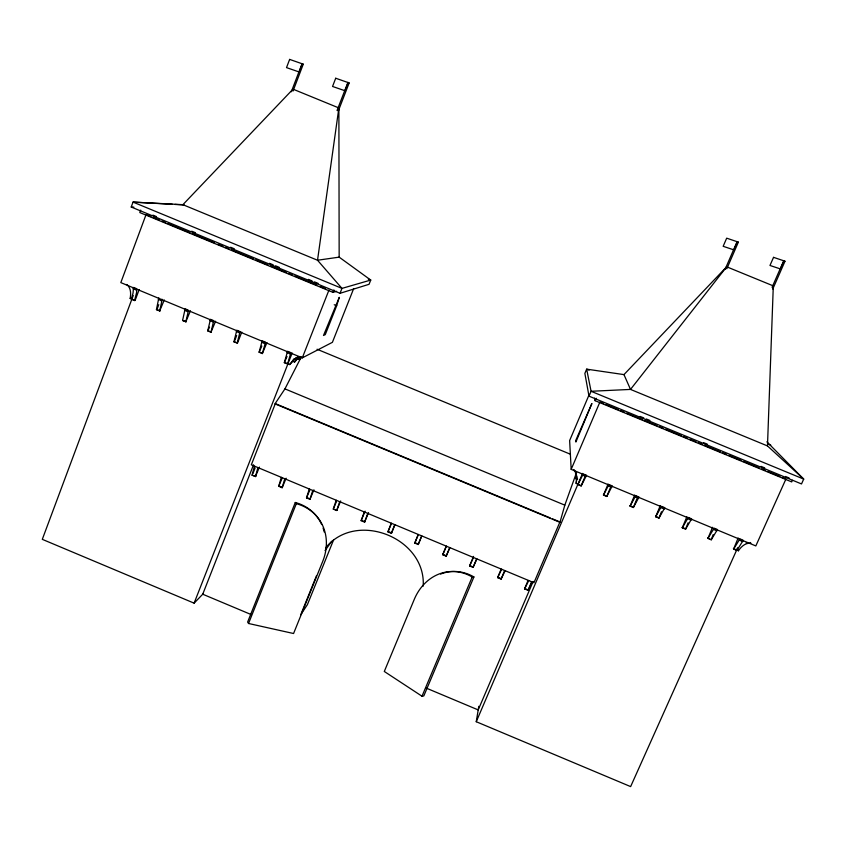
<?xml version="1.0" encoding="UTF-8"?>
<svg xmlns="http://www.w3.org/2000/svg" width="846" height="846" viewBox="0 0 846 846"><rect width="100%" height="100%" fill="white"/><g stroke="black" fill="none" stroke-linecap="round" stroke-linejoin="round"><path stroke-width="1.27" d="M576.454 472.565L575.84 478.751L577.585 479.471M576.792 477.133L576.168 483.447L581.255 485.879L577.966 484.515L577.892 483.563M394.733 524.657L391.402 533.318L387.944 531.88L391.254 523.209M589.102 370.157L586.659 369.152L591.068 391.275L803.7 479.1L767.481 445.927L773.307 285.895L726.661 266.786L623.967 374.609L586.659 369.152L584.872 373.393L588.996 396.15L801.511 483.944L803.7 479.1L766.888 441.792M576.454 473.919L575.84 478.751M576.792 478.519L576.168 483.447M528.031 580.462L524.583 588.901L528.052 590.349L531.5 581.911M292.991 89.158L338.876 107.95L317.525 260.24L341.974 288.391L340.039 293.298L131.225 207.027L133.044 202.099L182.895 204.679L317.525 260.24L339.161 257.142L370.738 280.058L369.046 284.309L340.039 293.298M501.096 569.221L497.638 577.649L501.096 579.098L504.565 570.669M737.701 547.711L630.63 786.6L476.256 721.723L478.794 706.304M772.853 288.486L773.307 285.895M139.188 289.554L135.117 300.446L130.147 298.384C131.119 293.668 130.908 287.682 126.752 284.489M367.767 513.48L364.584 522.13L361.136 520.692L364.277 511.957M573.926 469.657L575.745 472.28L575.523 474.215L575.84 472.819L573.958 470.239M473.559 556.393L469.615 565.953L473.073 567.402L476.541 558.984M418.262 534.471L414.773 543.069L418.231 544.517L421.742 535.93M300.838 357.847L284.943 388.885L274.971 403.849L559.957 522.342L564.821 505.147L575.766 474.669M131.352 299.209L133.044 293.054L133.541 287.429L136.798 288.772L136.587 292.547L134.577 300.542L131.352 299.209L131.891 299.114M164.283 299.96L159.672 310.958L156.447 309.615L158.805 297.898M159.672 310.958L161.829 301.123L158.318 299.198M190.435 310.81L185.824 321.808L182.588 320.465L185.137 308.822L187.304 309.721M185.824 321.808L188.119 312.026L184.65 310.112M207.735 330.902L210.453 319.312L213.71 320.666L210.971 332.245L207.735 330.902L209.575 327.138M446.202 546.326L442.722 554.733L446.18 556.182L449.66 547.764M233.919 341.763L236.817 330.247L240.084 331.6L237.155 343.106L233.919 341.763L237.567 342.958L241.766 332.097M266.955 342.535L262.355 353.565L259.109 352.222L262.186 340.769M262.355 353.565L265.062 343.931L261.678 342.059M284.33 362.68L287.566 351.291L290.844 352.645L287.577 364.023L284.33 362.68L287.037 356.473M259.447 467.087L255.46 476.584L252.023 475.156L254.456 466.146M255.46 476.584L257.914 467.584M140.711 210.104L139.802 212.558L332.964 292.367L336.613 291.288M286.138 478.223L282.152 487.73L278.715 486.291L281.316 477.356M133.245 295.476L42.3 539.346L194.115 603.156L203.262 593.67M282.152 487.73L284.774 478.794M157.409 308.304L158.773 304.676M161.575 300.542L162.062 299.251M187.907 311.465L188.394 310.165M313.94 489.813L309.953 499.33L306.516 497.892L309.298 489.02M291.32 91.78L302.054 63.714L303.259 64.222L293.023 91.072M309.953 499.33L312.766 490.469M210.971 332.245L215.582 321.237M234.331 341.615L236.658 335.576M337.046 110.519L347.896 82.464L348.415 82.665L349.134 82.982L338.284 111.027M340.684 500.969L336.708 510.498L333.261 509.059L336.222 500.25M259.109 352.222L261.837 346.025M264.946 343.413L265.443 342.122L263.275 341.213M336.676 305.755L339.278 297.327L323.5 335.46L325.266 334.635L336.676 305.755L334.233 304.75M336.708 510.498L339.69 501.699M194.115 603.156L292.177 352.994M550.217 517.911L275.331 403.616L251.325 464.824L533.953 582.714L559.946 521.95L552.65 518.915M299.558 356.483L294.545 362.056L292.822 361.348L293.752 358.979M253.536 464.792L202.733 594.22L251.241 614.598M300.774 358.017L299.431 359.539L297.739 358.831L298.649 356.504M252.859 473.697L255.111 467.954M150.948 216.597L146.062 214.588L120.819 282.606L302.297 357.869L328.935 290.136M332.964 292.367L333.927 289.935M353.66 288.623L332.404 342.323L302.297 357.869M278.715 486.291L282.247 477.937M295.286 502.492L247.614 622.085L248.544 623.491L293.573 633.517L322.728 561.363A51.754 44.817 -38.1 0 0 296.322 503.677L295.286 502.492A51.659 44.753 -38 0 1 321.681 524.531M248.544 623.491L296.322 503.677M421.646 536.174L418.231 544.517M306.516 497.892L310.038 489.527M334.001 507.558L336.317 501.826M316.499 575.724L300.742 614.725L307.394 604.668L333.715 539.579M365.112 511.164L361.136 520.692M364.584 522.13L368.56 512.591M387.944 531.88L391.444 523.484M391.402 533.318L394.892 524.922M414.773 543.069L418.262 534.672M442.722 554.733L446.392 546.209M446.18 556.182L449.871 547.658M422.006 696.216L472.195 576.993L473.919 576.951L423.804 695.951L422.006 696.216L384.296 671.47L414.212 599.518A51.913 43.717 85.8 0 1 472.195 576.993M589.239 394.458L569.633 440.565L571.177 469.361L755.827 545.934L785.966 478.963L782.317 477.461M588.996 396.15L591.068 391.275L630.513 389.414L767.481 445.927M792.438 480.306L791.708 481.913L595.14 400.697L596.176 398.265M469.615 565.953L473.453 557.493M571.177 469.361L599.888 402.083L603.536 403.595M533.17 581.424L478.202 709.921L426.405 688.168M476.256 721.723L582.556 473.411M577.966 484.515L583.243 473.897M473.073 567.402L476.943 558.952M581.223 485.541L585.326 475.96M581.255 485.879L586.542 475.272L584.343 474.352M603.494 495.1L608.94 484.557L612.25 485.932L606.783 496.465L603.494 495.1L608.084 483.986M606.783 496.465L610.854 486.545M725.043 269.462L737.099 241.67L737.638 241.871L738.347 242.178L726.809 268.764M734.328 248.713L737.342 241.776L738.347 242.178M639.047 497.036L633.39 507.505L630.101 506.141L634.68 495.016M630.101 506.141L635.727 495.661L637.937 496.581M633.39 507.505L636.932 498.78M497.638 577.649L501.657 569.263M501.096 579.098L505.147 570.722M655.671 516.758L661.487 506.342L664.797 507.716L658.971 518.122L655.671 516.758L660.261 505.622M658.971 518.122L661.456 511.767M772.07 287.302L783.734 260.758L784.993 261.255L772.789 289.015M682.31 527.809L688.306 517.466L691.626 518.841L685.609 529.173L682.31 527.809L686.889 516.673M685.609 529.173L688.084 522.817M524.583 588.901L528.782 580.578M528.052 590.349L532.271 582.037M707.943 538.437L714.119 528.168L717.44 529.543L711.243 539.811L707.943 538.437L712.522 527.301M713.167 534.63L711.243 539.811M743.274 540.256L736.898 550.45L733.598 549.086L738.167 537.929M733.598 549.086L739.943 538.881L742.164 539.801M284.679 362.5L289.681 364.573L293.171 360.079L296.861 357.541M294.545 362.056L297.982 357.636L300.002 356.536M299.431 359.539L300.996 357.192M733.366 548.663L738.452 550.778C741.117 546.675 745.58 542.55 750.836 543.28L750.381 542.519M325.044 550.619L331.717 541.303M726.661 266.786L630.513 389.414L623.967 374.609M333.261 509.059L336.983 510.138M182.895 204.679L292.082 90.11M325.562 547.88C356.166 509.969 426.194 537.876 423.201 586.141M252.023 475.156L255.83 476.277M295.814 358.154L289.681 364.573M287.577 364.023L288.56 363.526M292.822 361.348L293.435 361.031M297.739 358.831L298.331 358.535M296.237 357.847L297.908 357.065M297.295 357.372L298.966 356.726M746.14 542.942L747.24 542.614M182.588 320.465L186.3 321.692M156.447 309.615L160.18 310.852M298.342 357.033L301.388 356.906M134.577 300.542L135.117 300.446M130.147 298.384L131.162 298.215M131.225 207.027L133.858 207.143M172.373 204.288L133.044 202.099L341.974 288.391L370.738 280.058L368.306 279.053M174.995 204.436L184.174 204.944M733.831 249.866L723.161 246.313L726.682 238.17L737.141 241.702M768.327 444.118L770.769 445.123M152.862 215.127L156.499 216.629M191.746 231.191L195.394 232.703M230.63 247.254L234.279 248.766M269.514 263.318L273.163 264.83M275.595 265.834L279.243 267.336M308.409 279.392L312.047 280.893M314.479 281.898L318.128 283.399M640.136 416.433L643.806 417.945M646.249 418.96L649.908 420.473M703.639 442.67L707.309 444.182M761.04 466.379L764.71 467.901M785.469 476.478L789.138 477.99M153.38 217.602L159.482 220.129M161.914 221.134L165.573 222.646M168.016 223.651L189.959 232.713M192.391 233.729L214.334 242.791M217.993 244.304L222.868 246.313M225.311 247.328L228.97 248.84M231.402 249.845L253.345 258.908M255.788 259.912L267.981 264.957M270.413 265.961L286.265 272.507M288.698 273.512L292.356 275.024M294.799 276.039L316.742 285.102M320.401 286.614L325.276 288.623M605.969 404.6L618.13 409.623M620.562 410.627L624.211 412.139M626.643 413.144L642.452 419.669M644.885 420.684L657.046 425.707M659.478 426.712L663.127 428.213M665.559 429.218L681.368 435.753M683.801 436.758L687.449 438.27M689.881 439.275L695.962 441.781M698.394 442.786L702.043 444.298M704.475 445.303L720.284 451.838M722.717 452.843L726.376 454.344M728.808 455.349L740.969 460.372M743.401 461.377L759.211 467.912M761.643 468.917L765.292 470.429M767.724 471.434L779.885 476.457M317.07 349.25L570.5 454.27M133.065 288.719L136.312 290.072M209.956 320.613L213.213 321.966M236.32 331.537L239.577 332.89M287.069 352.581L290.337 353.945M582.693 475.177L585.992 476.552M608.39 485.837L611.7 487.211M635.177 496.94L638.487 498.315M660.927 507.621L664.237 508.996M687.745 518.746L691.066 520.121M713.548 529.448L716.869 530.823M739.372 540.16L742.703 541.535M575.798 478.159L577.532 478.878M209.258 331.209L211.415 332.108M259.5 352.052L261.657 352.951M603.441 494.762L606.719 496.116M630.006 505.781L633.294 507.145M655.544 516.377L658.833 517.741M682.151 527.418L685.44 528.782M707.742 538.035L709.942 538.944M284.943 388.885L564.821 505.147M279.064 485.964L282.49 487.402M306.823 497.554L310.26 498.992M362.532 520.798L364.827 521.76M388.155 531.5L391.603 532.938M414.952 542.677L418.41 544.115M442.87 554.331L446.318 555.769M469.72 565.53L473.178 566.979M497.712 577.215L501.17 578.653M524.615 588.446L528.084 589.895M784.951 261.234L783.777 260.78M302.085 63.746L303.259 64.211M349.123 82.982L347.949 82.506M738.019 549.995L738.452 550.778M736.242 549.255L736.898 550.45M575.745 472.28L576.835 477.736M575.788 472.872L576.739 476.404M594.59 398.128L595.14 400.697M576.401 471.835L576.496 473.147M338.876 107.95L339.161 257.142M440.576 574.074A51.807 43.664 85.8 0 1 473.919 576.951M323.109 528.158A51.659 44.753 -38 0 1 324.198 531.965M591.819 403.669L575.904 442.035L575.766 440.396L591.819 403.669M289.639 59.4L286.519 67.617L299.177 71.995L302.286 63.82L289.639 59.4M335.714 78.244L332.552 86.461L344.999 90.755L348.161 82.58L335.714 78.244M773.54 257.343L769.976 265.464L780.424 268.933L783.978 260.854L773.54 257.343"/></g></svg>
